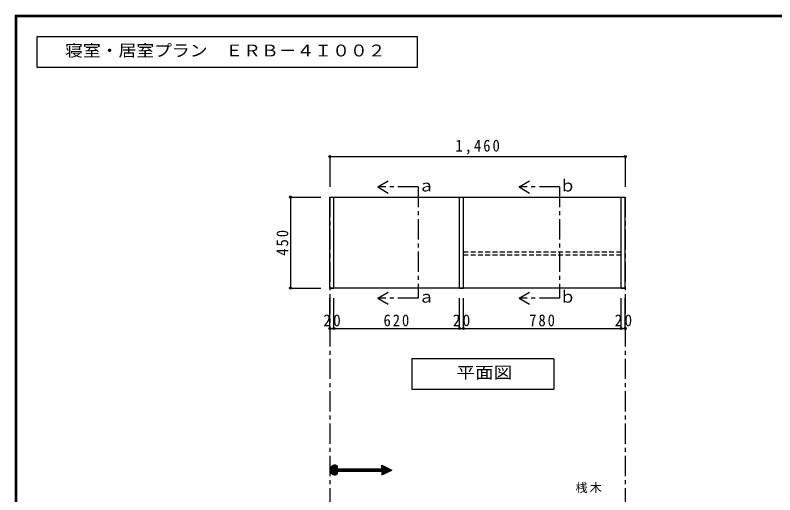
# Model space of a CAD drawing. Units: millimetres at full size, sheet at 1:20. Extents: x -3922 to 3878, y -2932 to 2722.
# Drawn here: x -3922 to -168, y 350 to 2722 of the extents above; entities that cross this region are included whole.
import ezdxf
from ezdxf.enums import TextEntityAlignment as Align

# ---------------------------------------------------------------- set-up
doc = ezdxf.new("R2010")
doc.units = ezdxf.units.MM
doc.header["$LTSCALE"] = 20
doc.header["$PDMODE"] = 32
doc.header["$PDSIZE"] = 10
doc.linetypes.add('CHAIN1', pattern=[8, 5, -1, 1, -1])
doc.linetypes.add('DASHED1', pattern=[1.8, 1.2, -0.6])
for name, color, linetype in [('0-2_本体', 2, 'Continuous'), ('0-3_固定棚', 3, 'Continuous'), ('0-6_ﾊﾟｲﾌﾟﾊﾝｶﾞｰ', 7, 'Continuous'), ('0-A_文字', 7, 'Continuous'), ('0-B_寸法', 7, 'Continuous'), ('F-1_枠', 6, 'Continuous')]:
    doc.layers.add(name, color=color, linetype=linetype)
doc.styles.add('ＭＳ ゴシック', font='')
doc.styles.get('ＭＳ ゴシック').set_extended_font_data('MS Gothic')

msp = doc.modelspace()

# ---------------------------------------------------------------- linework, layer by layer
at = {"layer": '0-2_本体'}
for p, q in [((-2366.53, 1822.73), (-2346.53, 1822.73)), ((-2366.53, 1372.73), (-2366.53, 1822.73)), ((-2346.53, 1372.73), (-2346.53, 1822.73)), ((-1726.53, 1372.73), (-1726.53, 1822.73)), ((-1726.53, 1822.73), (-1706.53, 1822.73)), ((-1706.53, 1372.73), (-1706.53, 1822.73)), ((-906.53, 1372.73), (-906.53, 1822.73)), ((-2366.53, 1372.73), (-2346.53, 1372.73)), ((-1726.53, 1372.73), (-1706.53, 1372.73)), ((-926.53, 1372.73), (-906.53, 1372.73))]:
    msp.add_line(p, q, dxfattribs=at)
at = {"layer": '0-2_本体', "color": 3}
msp.add_line((-906.53, 1372.73), (-2366.53, 1372.73), dxfattribs=at)
at = {"layer": '0-2_本体'}
msp.add_lwpolyline([(-926.53, 1372.73), (-926.53, 1822.73), (-906.53, 1822.73)], dxfattribs=at)
at = {"layer": '0-3_固定棚'}
for p, q in [((-2346.53, 1822.73), (-1726.53, 1822.73)), ((-1706.53, 1822.73), (-926.53, 1822.73))]:
    msp.add_line(p, q, dxfattribs=at)
at = {"layer": '0-6_ﾊﾟｲﾌﾟﾊﾝｶﾞｰ', "color": 4, "linetype": 'DASHED1'}
for p, q in [((-926.53, 1550.22), (-1706.53, 1550.22)), ((-926.53, 1535.24), (-1706.53, 1535.24))]:
    msp.add_line(p, q, dxfattribs=at)
at = {"layer": '0-A_文字'}
for p, q in [((-3815.36, 2615.63), (-3815.36, 2465.63)), ((-1933.23, 2615.63), (-3815.36, 2615.63)), ((-1933.23, 2465.63), (-1933.23, 2615.63)), ((-3815.36, 2465.63), (-1933.23, 2465.63)), ((-2130.02, 1872.73), (-2078.06, 1902.73)), ((-1431.36, 1872.73), (-1379.39, 1902.73)), ((-2130.02, 1872.73), (-2078.06, 1842.73)), ((-1431.36, 1872.73), (-1379.39, 1842.73)), ((-2130.02, 1322.73), (-2078.06, 1352.73)), ((-1431.36, 1322.73), (-1379.39, 1352.73)), ((-2130.02, 1322.73), (-2078.06, 1292.73)), ((-1431.36, 1322.73), (-1379.39, 1292.73)), ((-1260.01, 1022.73), (-1961.01, 1022.73)), ((-1260.01, 1022.73), (-1260.01, 872.73)), ((-2366.53, 472.25), (-2342.57, 496.2)), ((-2366.39, 475.22), (-2345.54, 496.06)), ((-2366.34, 469.61), (-2339.93, 496.02)), ((-2365.91, 467.21), (-2337.53, 495.58)), ((-2365.73, 478.71), (-2349.03, 495.4)), ((-2365.28, 465.01), (-2335.34, 494.96)), ((-2364.48, 462.98), (-2333.3, 494.16)), ((-2363.97, 483.29), (-2353.62, 493.65)), ((-2363.54, 461.09), (-2331.42, 493.22)), ((-2362.46, 459.34), (-2331.12, 490.69)), ((-2120.35, 466.7), (-2097.12, 489.93)), ((-2117.52, 466.7), (-2095.19, 489.03)), ((-2114.69, 466.7), (-2093.25, 488.13)), ((-2110.63, 496.21), (-2059.81, 472.6)), ((-2110.63, 478.49), (-2110.63, 496.21)), ((-2110.63, 493.39), (-2108.7, 495.31)), ((-2110.63, 490.56), (-2106.77, 494.42)), ((-2110.63, 487.73), (-2104.84, 493.52)), ((-2110.63, 484.9), (-2102.91, 492.62)), ((-2110.63, 482.07), (-2100.98, 491.72)), ((-2110.63, 479.24), (-2099.05, 490.83)), ((-2361.26, 457.72), (-2331.12, 487.86)), ((-2359.93, 456.22), (-2331.12, 485.03)), ((-2358.48, 454.84), (-2331.12, 482.21)), ((-2356.91, 453.58), (-2331.12, 479.38)), ((-2355.22, 452.44), (-2329.17, 478.49)), ((-2353.4, 451.44), (-2326.34, 478.49)), ((-2351.43, 450.57), (-2323.51, 478.49)), ((-2349.31, 449.87), (-2320.68, 478.49)), ((-2347.01, 449.34), (-2331.12, 465.23)), ((-2344.48, 449.04), (-2331.12, 462.41)), ((-2341.67, 449.02), (-2331.12, 459.58)), ((-2338.45, 449.41), (-2331.12, 456.75)), ((-2334.5, 450.54), (-2331.12, 453.92)), ((-2331.12, 466.7), (-2331.12, 452.15)), ((-2331.12, 466.7), (-2110.63, 466.7)), ((-2329.65, 466.7), (-2317.86, 478.49)), ((-2326.82, 466.7), (-2315.03, 478.49)), ((-2323.99, 466.7), (-2312.2, 478.49)), ((-2321.17, 466.7), (-2309.37, 478.49)), ((-2318.34, 466.7), (-2306.54, 478.49)), ((-2315.51, 466.7), (-2303.71, 478.49)), ((-2312.68, 466.7), (-2300.89, 478.49)), ((-2309.85, 466.7), (-2298.06, 478.49)), ((-2307.02, 466.7), (-2295.23, 478.49)), ((-2304.19, 466.7), (-2292.4, 478.49)), ((-2301.37, 466.7), (-2289.57, 478.49)), ((-2298.54, 466.7), (-2286.74, 478.49)), ((-2295.71, 466.7), (-2283.92, 478.49)), ((-2292.88, 466.7), (-2281.09, 478.49)), ((-2290.05, 466.7), (-2278.26, 478.49)), ((-2287.22, 466.7), (-2275.43, 478.49)), ((-2284.4, 466.7), (-2272.6, 478.49)), ((-2281.57, 466.7), (-2269.77, 478.49)), ((-2278.74, 466.7), (-2266.94, 478.49)), ((-2275.91, 466.7), (-2264.12, 478.49)), ((-2273.08, 466.7), (-2261.29, 478.49)), ((-2270.25, 466.7), (-2258.46, 478.49)), ((-2267.42, 466.7), (-2255.63, 478.49)), ((-2264.6, 466.7), (-2252.8, 478.49)), ((-2261.77, 466.7), (-2249.97, 478.49)), ((-2258.94, 466.7), (-2247.15, 478.49)), ((-2256.11, 466.7), (-2244.32, 478.49)), ((-2253.28, 466.7), (-2241.49, 478.49)), ((-2250.45, 466.7), (-2238.66, 478.49)), ((-2247.63, 466.7), (-2235.83, 478.49)), ((-2244.8, 466.7), (-2233, 478.49)), ((-2241.97, 466.7), (-2230.18, 478.49)), ((-2239.14, 466.7), (-2227.35, 478.49)), ((-2236.31, 466.7), (-2224.52, 478.49)), ((-2233.48, 466.7), (-2221.69, 478.49)), ((-2230.66, 466.7), (-2218.86, 478.49)), ((-2227.83, 466.7), (-2216.03, 478.49)), ((-2225, 466.7), (-2213.2, 478.49)), ((-2222.17, 466.7), (-2210.38, 478.49)), ((-2219.34, 466.7), (-2207.55, 478.49)), ((-2216.51, 466.7), (-2204.72, 478.49)), ((-2213.68, 466.7), (-2201.89, 478.49)), ((-2210.86, 466.7), (-2199.06, 478.49)), ((-2208.03, 466.7), (-2196.23, 478.49)), ((-2205.2, 466.7), (-2193.41, 478.49)), ((-2202.37, 466.7), (-2190.58, 478.49)), ((-2199.54, 466.7), (-2187.75, 478.49)), ((-2196.71, 466.7), (-2184.92, 478.49)), ((-2193.89, 466.7), (-2182.09, 478.49)), ((-2191.06, 466.7), (-2179.26, 478.49)), ((-2188.23, 466.7), (-2176.44, 478.49)), ((-2185.4, 466.7), (-2173.61, 478.49)), ((-2182.57, 466.7), (-2170.78, 478.49)), ((-2179.74, 466.7), (-2167.95, 478.49)), ((-2176.92, 466.7), (-2165.12, 478.49)), ((-2174.09, 466.7), (-2162.29, 478.49)), ((-2171.26, 466.7), (-2159.46, 478.49)), ((-2168.43, 466.7), (-2156.64, 478.49)), ((-2165.6, 466.7), (-2153.81, 478.49)), ((-2162.77, 466.7), (-2150.98, 478.49)), ((-2159.94, 466.7), (-2148.15, 478.49)), ((-2157.12, 466.7), (-2145.32, 478.49)), ((-2154.29, 466.7), (-2142.49, 478.49)), ((-2151.46, 466.7), (-2139.67, 478.49)), ((-2148.63, 466.7), (-2136.84, 478.49)), ((-2145.8, 466.7), (-2134.01, 478.49)), ((-2142.97, 466.7), (-2131.18, 478.49)), ((-2140.15, 466.7), (-2128.35, 478.49)), ((-2137.32, 466.7), (-2125.52, 478.49)), ((-2134.49, 466.7), (-2122.7, 478.49)), ((-2131.66, 466.7), (-2119.87, 478.49)), ((-2128.83, 466.7), (-2117.04, 478.49)), ((-2126, 466.7), (-2114.21, 478.49)), ((-2123.18, 466.7), (-2111.38, 478.49)), ((-2111.86, 466.7), (-2091.32, 487.24)), ((-2110.63, 465.1), (-2089.39, 486.34)), ((-2110.63, 462.27), (-2087.46, 485.44)), ((-2110.63, 459.45), (-2085.53, 484.55)), ((-2110.63, 456.62), (-2083.6, 483.65)), ((-2110.63, 453.79), (-2081.67, 482.75)), ((-2110.63, 450.96), (-2079.74, 481.85)), ((-2110.63, 448.99), (-2059.81, 472.6)), ((-2110.63, 466.7), (-2110.63, 448.99)), ((-2109.04, 449.73), (-2077.81, 480.96)), ((-2103.75, 452.18), (-2075.87, 480.06)), ((-2098.47, 454.64), (-2073.94, 479.16)), ((-2093.19, 457.09), (-2072.01, 478.26)), ((-2087.9, 459.54), (-2070.08, 477.37)), ((-2082.62, 462), (-2068.15, 476.47)), ((-2077.34, 464.45), (-2066.22, 475.57)), ((-2072.06, 466.91), (-2064.29, 474.68)), ((-2066.77, 469.36), (-2062.36, 473.78)), ((-2061.49, 471.82), (-2060.42, 472.88))]:
    msp.add_line(p, q, dxfattribs=at)
at = {"layer": '0-A_文字', "linetype": 'CHAIN1'}
for p, q in [((-1930.02, 1872.73), (-2130.02, 1872.73)), ((-1930.02, 1872.73), (-1930.02, 1322.73)), ((-1231.36, 1872.73), (-1431.36, 1872.73)), ((-1231.36, 1872.73), (-1231.36, 1322.73)), ((-2366.53, 1822.73), (-2366.53, -1711.27)), ((-906.53, 1822.73), (-906.53, -1711.27)), ((-1930.02, 1322.73), (-2130.02, 1322.73)), ((-1231.36, 1322.73), (-1431.36, 1322.73))]:
    msp.add_line(p, q, dxfattribs=at)
at = {"layer": '0-A_文字'}
for points in [[(-1961.01, 1022.73), (-1961.01, 872.73), (-1260.01, 872.73)], [(-2331.12, 493.04), (-2331.12, 478.49), (-2110.63, 478.49)]]:
    msp.add_lwpolyline(points, dxfattribs=at)
msp.add_arc((-2342.92, 472.6), 23.61, 60, 300, dxfattribs=at)
at = {"layer": '0-B_寸法', "color": 4}
for p, q in [((-2366.53, 2022.73), (-2366.53, 1872.73)), ((-2366.53, 2022.73), (-906.53, 2022.73)), ((-906.53, 2022.73), (-906.53, 1872.73)), ((-2561.53, 1822.73), (-2411.53, 1822.73)), ((-2561.53, 1822.73), (-2561.53, 1372.73)), ((-2561.53, 1372.73), (-2411.53, 1372.73)), ((-2366.53, 1172.73), (-2366.53, 1322.73)), ((-2346.53, 1172.73), (-2346.53, 1322.73)), ((-1726.53, 1172.73), (-1726.53, 1322.73)), ((-1706.53, 1172.73), (-1706.53, 1322.73)), ((-926.53, 1172.73), (-926.53, 1322.73)), ((-906.53, 1172.73), (-906.53, 1322.73)), ((-2366.53, 1172.73), (-2346.53, 1172.73)), ((-2346.53, 1172.73), (-1726.53, 1172.73)), ((-1726.53, 1172.73), (-1706.53, 1172.73)), ((-1706.53, 1172.73), (-926.53, 1172.73)), ((-926.53, 1172.73), (-906.53, 1172.73))]:
    msp.add_line(p, q, dxfattribs=at)
at = {"layer": '0-B_寸法'}
for p in [(-2366.53, 2022.73), (-906.53, 2022.73), (-2561.53, 1822.73), (-2561.53, 1372.73), (-2366.53, 1172.73), (-2346.53, 1172.73), (-1726.53, 1172.73), (-1706.53, 1172.73), (-926.53, 1172.73), (-906.53, 1172.73)]:
    msp.add_point(p, dxfattribs=at)
at = {"layer": 'F-1_枠'}
for p, q in [((-3922.03, 2722.29), (-3922.03, -2864.37)), ((-3922.03, 2722.29), (3877.97, 2722.29)), ((-3922.03, 2718.96), (3877.97, 2718.96)), ((-3922.03, 2715.63), (3877.97, 2715.63)), ((-3918.7, 2722.29), (-3918.7, -2864.37)), ((-3915.36, 2722.29), (-3915.36, -2864.37))]:
    msp.add_line(p, q, dxfattribs=at)

# ---------------------------------------------------------------- texts
at = {"layer": '0-A_文字', "style": 'ＭＳ ゴシック'}
for s, width, p in [('寝室・居室プラン\u3000ＥＲＢ－４Ｉ００２', 1.1, (-3675.36, 2500.63)), ('平面図', 1.15, (-1741.01, 907.73))]:
    msp.add_text(s, height=58.65, dxfattribs=dict(at, width=width)).set_placement(p, align=Align.BOTTOM_LEFT)
for s, p in [('ａ', (-1930.02, 1832.73)), ('ｂ', (-1231.36, 1832.73)), ('ｂ', (-1231.36, 1282.73)), ('ａ', (-1930.02, 1282.73))]:
    msp.add_text(s, height=58.65, dxfattribs=at).set_placement(p, align=Align.BOTTOM_LEFT)
at = {"layer": '0-B_寸法', "attachment_point": 7, "style": 'ＭＳ ゴシック'}
for s, insert, char_height in [('\\T1.28;\\W0.9;1,460', (-1746.53, 2032.73), 58.65), ('\\T1.27;\\W0.95;20', (-2399.03, 1182.73), 58.65), ('\\T1.27;\\W0.9;620', (-2101.53, 1182.73), 58.65), ('\\T1.27;\\W0.95;20', (-1759.03, 1182.73), 58.65), ('\\T1.27;\\W0.9;780', (-1381.53, 1182.73), 58.65), ('\\T1.27;\\W0.95;20', (-959.03, 1182.73), 58.65), ('\\T1.17;桟木', (-1152.73, 358.08), 43.99)]:
    msp.add_mtext(s, dxfattribs=dict(at, insert=insert, char_height=char_height))
at = {"layer": '0-B_寸法', "insert": (-2571.53, 1532.73), "char_height": 58.65, "attachment_point": 7, "rotation": 90, "style": 'ＭＳ ゴシック'}
msp.add_mtext('\\T1.27;\\W0.9;450', dxfattribs=at)

doc.saveas('drawing.dxf')
